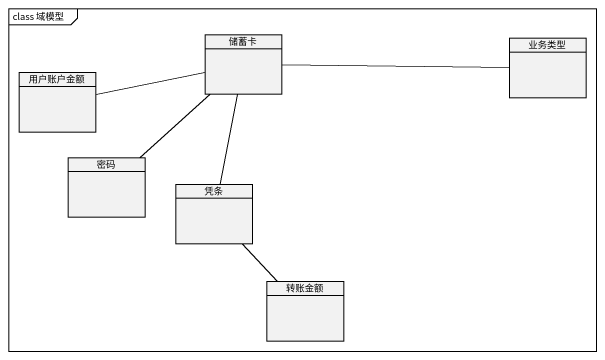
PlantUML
@startuml
mainframe class 域模型
hide circle
hide empty members
class 储蓄卡
class 业务类型
class 用户账户金额
class 密码
class 凭条
class 转账金额
储蓄卡 -right- 业务类型
储蓄卡 -left- 用户账户金额
储蓄卡 -- 密码
储蓄卡 -- 凭条
凭条 -- 转账金额
@enduml
